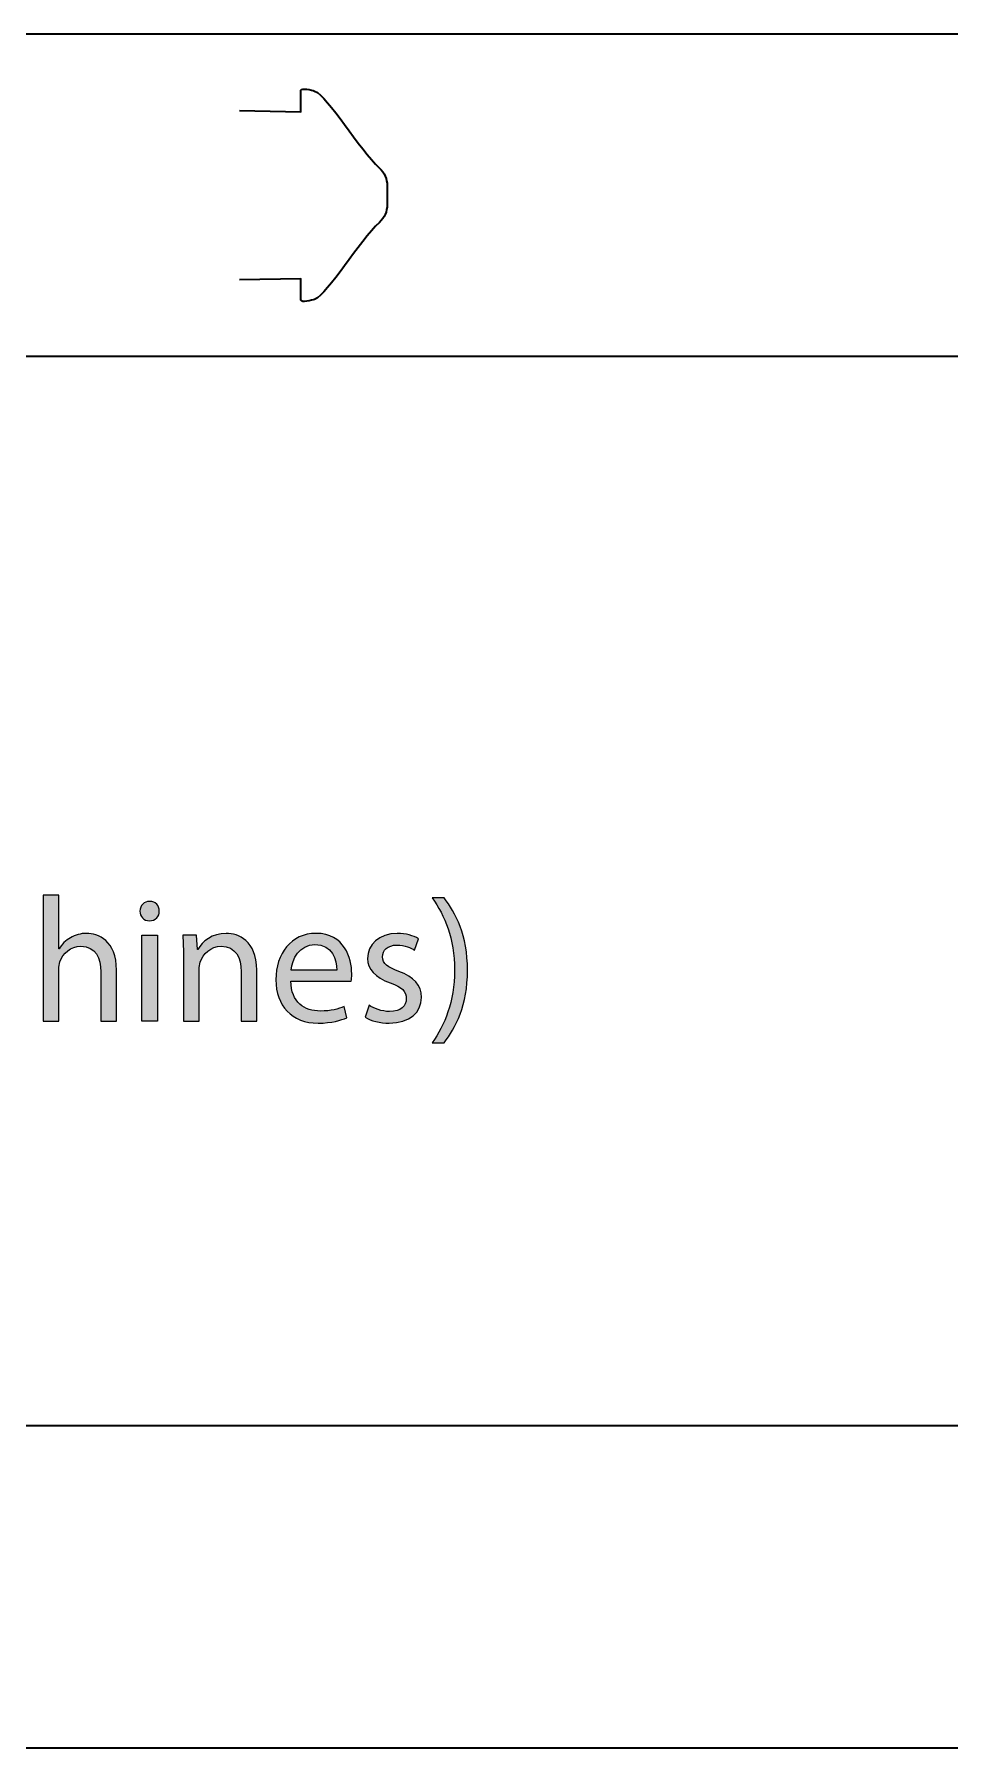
# Model space of a CAD drawing. Header units: inches. Extents: x 17 to 980, y -926 to -230.
# Drawn here: x 437.2 to 512.2, y -871.2 to -730.9 of the extents above; entities that cross this region are included whole.
import ezdxf

# ---------------------------------------------------------------- set-up
doc = ezdxf.new("R2010")
doc.units = ezdxf.units.IN
doc.header["$MEASUREMENT"] = 0
doc.layers.add('Layer 1', color=7, linetype='Continuous')

# ---------------------------------------------------------------- blocks, each defined once
blk = doc.blocks.new('block 6')
at = {"layer": 'Layer 1', "true_color": 0x231f20}
h = blk.add_hatch(color=179, dxfattribs=at)
h.dxf.hatch_style = 2
edge = h.paths.add_edge_path()
edge.add_spline(control_points=[(437.95, -801.38), (437.95, -801.38), (439.23, -801.38), (439.23, -801.38), (439.23, -801.38), (439.23, -805.77), (439.23, -805.77), (439.23, -805.77), (439.26, -805.77), (439.26, -805.77), (439.46, -805.41), (439.79, -805.09), (440.18, -804.87), (440.56, -804.65), (441.01, -804.51), (441.49, -804.51), (442.43, -804.51), (443.95, -805.09), (443.95, -807.52), (443.95, -807.52), (443.95, -811.71), (443.95, -811.71), (443.95, -811.71), (442.67, -811.71), (442.67, -811.71), (442.67, -811.71), (442.67, -807.67), (442.67, -807.67), (442.67, -806.53), (442.24, -805.57), (441.04, -805.57), (440.21, -805.57), (439.55, -806.15), (439.32, -806.85), (439.25, -807.03), (439.23, -807.22), (439.23, -807.46), (439.23, -807.46), (439.23, -811.71), (439.23, -811.71), (439.23, -811.71), (437.95, -811.71), (437.95, -811.71), (437.95, -811.71), (437.95, -801.38), (437.95, -801.38)], knot_values=[0, 0, 0, 0, 1, 1, 1, 2, 2, 2, 3, 3, 3, 4, 4, 4, 5, 5, 5, 6, 6, 6, 7, 7, 7, 8, 8, 8, 9, 9, 9, 10, 10, 10, 11, 11, 11, 12, 12, 12, 13, 13, 13, 14, 14, 14, 15, 15, 15, 15], degree=3, periodic=1)
h = blk.add_hatch(color=179, dxfattribs=at)
h.dxf.hatch_style = 2
edge = h.paths.add_edge_path()
edge.add_spline(control_points=[(447.45, -802.69), (447.47, -803.13), (447.15, -803.48), (446.64, -803.48), (446.19, -803.48), (445.87, -803.13), (445.87, -802.69), (445.87, -802.24), (446.2, -801.89), (446.67, -801.89), (447.15, -801.89), (447.45, -802.24), (447.45, -802.69)], knot_values=[0, 0, 0, 0, 1, 1, 1, 2, 2, 2, 3, 3, 3, 4, 4, 4, 4], degree=3, periodic=1)
h.paths.add_polyline_path([(446.03, -811.71), (446.03, -804.67), (447.31, -804.67), (447.31, -811.71)])
h = blk.add_hatch(color=179, dxfattribs=at)
h.dxf.hatch_style = 2
edge = h.paths.add_edge_path()
edge.add_spline(control_points=[(469.79, -813.47), (470.82, -812.03), (471.62, -810.14), (471.62, -807.52), (471.62, -804.92), (470.84, -803.05), (469.79, -801.61), (469.79, -801.61), (470.78, -801.61), (470.78, -801.61), (471.71, -802.81), (472.69, -804.67), (472.69, -807.54), (472.69, -810.39), (471.71, -812.24), (470.78, -813.47), (470.78, -813.47), (469.79, -813.47), (469.79, -813.47)], knot_values=[0, 0, 0, 0, 1, 1, 1, 2, 2, 2, 3, 3, 3, 4, 4, 4, 5, 5, 5, 6, 6, 6, 6], degree=3, periodic=1)
h = blk.add_hatch(color=179, dxfattribs=at)
h.dxf.hatch_style = 2
edge = h.paths.add_edge_path()
edge.add_spline(control_points=[(449.43, -806.58), (449.43, -805.85), (449.42, -805.25), (449.37, -804.67), (449.37, -804.67), (450.51, -804.67), (450.51, -804.67), (450.51, -804.67), (450.58, -805.83), (450.58, -805.83), (450.58, -805.83), (450.61, -805.83), (450.61, -805.83), (450.96, -805.16), (451.78, -804.51), (452.94, -804.51), (453.91, -804.51), (455.43, -805.09), (455.43, -807.51), (455.43, -807.51), (455.43, -811.71), (455.43, -811.71), (455.43, -811.71), (454.15, -811.71), (454.15, -811.71), (454.15, -811.71), (454.15, -807.65), (454.15, -807.65), (454.15, -806.52), (453.73, -805.57), (452.52, -805.57), (451.67, -805.57), (451.02, -806.17), (450.8, -806.88), (450.74, -807.04), (450.71, -807.26), (450.71, -807.48), (450.71, -807.48), (450.71, -811.71), (450.71, -811.71), (450.71, -811.71), (449.43, -811.71), (449.43, -811.71), (449.43, -811.71), (449.43, -806.58), (449.43, -806.58)], knot_values=[0, 0, 0, 0, 1, 1, 1, 2, 2, 2, 3, 3, 3, 4, 4, 4, 5, 5, 5, 6, 6, 6, 7, 7, 7, 8, 8, 8, 9, 9, 9, 10, 10, 10, 11, 11, 11, 12, 12, 12, 13, 13, 13, 14, 14, 14, 15, 15, 15, 15], degree=3, periodic=1)
h = blk.add_hatch(color=179, dxfattribs=at)
h.dxf.hatch_style = 2
edge = h.paths.add_edge_path()
edge.add_spline(control_points=[(458.22, -808.42), (458.25, -810.15), (459.36, -810.87), (460.64, -810.87), (461.55, -810.87), (462.11, -810.71), (462.59, -810.5), (462.59, -810.5), (462.81, -811.42), (462.81, -811.42), (462.35, -811.62), (461.58, -811.86), (460.46, -811.86), (458.3, -811.86), (457, -810.43), (457, -808.31), (457, -806.18), (458.25, -804.51), (460.3, -804.51), (462.6, -804.51), (463.21, -806.53), (463.21, -807.83), (463.21, -808.09), (463.18, -808.29), (463.17, -808.42), (463.17, -808.42), (458.22, -808.42), (458.22, -808.42)], knot_values=[0, 0, 0, 0, 1, 1, 1, 2, 2, 2, 3, 3, 3, 4, 4, 4, 5, 5, 5, 6, 6, 6, 7, 7, 7, 8, 8, 8, 9, 9, 9, 9], degree=3, periodic=1)
edge = h.paths.add_edge_path()
edge.add_spline(control_points=[(461.98, -807.51), (461.99, -806.69), (461.64, -805.43), (460.2, -805.43), (458.91, -805.43), (458.34, -806.62), (458.24, -807.51), (458.24, -807.51), (461.98, -807.51), (461.98, -807.51)], knot_values=[0, 0, 0, 0, 1, 1, 1, 2, 2, 2, 3, 3, 3, 3], degree=3, periodic=1)
h = blk.add_hatch(color=179, dxfattribs=at)
h.dxf.hatch_style = 2
edge = h.paths.add_edge_path()
edge.add_spline(control_points=[(464.63, -810.4), (465, -810.65), (465.67, -810.91), (466.31, -810.91), (467.24, -810.91), (467.68, -810.45), (467.68, -809.86), (467.68, -809.25), (467.32, -808.92), (466.37, -808.57), (465.11, -808.12), (464.51, -807.42), (464.51, -806.58), (464.51, -805.44), (465.43, -804.51), (466.94, -804.51), (467.65, -804.51), (468.28, -804.71), (468.67, -804.95), (468.67, -804.95), (468.35, -805.88), (468.35, -805.88), (468.07, -805.7), (467.56, -805.47), (466.91, -805.47), (466.15, -805.47), (465.73, -805.91), (465.73, -806.43), (465.73, -807.01), (466.15, -807.27), (467.07, -807.62), (468.29, -808.09), (468.92, -808.7), (468.92, -809.75), (468.92, -810.98), (467.96, -811.86), (466.28, -811.86), (465.51, -811.86), (464.8, -811.67), (464.3, -811.38), (464.3, -811.38), (464.63, -810.4), (464.63, -810.4)], knot_values=[0, 0, 0, 0, 1, 1, 1, 2, 2, 2, 3, 3, 3, 4, 4, 4, 5, 5, 5, 6, 6, 6, 7, 7, 7, 8, 8, 8, 9, 9, 9, 10, 10, 10, 11, 11, 11, 12, 12, 12, 13, 13, 13, 14, 14, 14, 14], degree=3, periodic=1)
at = {"layer": 'Layer 1', "lineweight": 0}
blk.add_lwpolyline([(446.03, -811.71), (446.03, -804.67), (447.31, -804.67), (447.31, -811.71), (446.03, -811.71)], dxfattribs=at)
for points, knots in [([(437.95, -801.38), (437.95, -801.38), (439.23, -801.38), (439.23, -801.38), (439.23, -801.38), (439.23, -805.77), (439.23, -805.77), (439.23, -805.77), (439.26, -805.77), (439.26, -805.77), (439.46, -805.41), (439.79, -805.09), (440.18, -804.87), (440.56, -804.65), (441.01, -804.51), (441.49, -804.51), (442.43, -804.51), (443.95, -805.09), (443.95, -807.52), (443.95, -807.52), (443.95, -811.71), (443.95, -811.71), (443.95, -811.71), (442.67, -811.71), (442.67, -811.71), (442.67, -811.71), (442.67, -807.67), (442.67, -807.67), (442.67, -806.53), (442.24, -805.57), (441.04, -805.57), (440.21, -805.57), (439.55, -806.15), (439.32, -806.85), (439.25, -807.03), (439.23, -807.22), (439.23, -807.46), (439.23, -807.46), (439.23, -811.71), (439.23, -811.71), (439.23, -811.71), (437.95, -811.71), (437.95, -811.71), (437.95, -811.71), (437.95, -801.38), (437.95, -801.38)], [0, 0, 0, 0, 1, 1, 1, 2, 2, 2, 3, 3, 3, 4, 4, 4, 5, 5, 5, 6, 6, 6, 7, 7, 7, 8, 8, 8, 9, 9, 9, 10, 10, 10, 11, 11, 11, 12, 12, 12, 13, 13, 13, 14, 14, 14, 15, 15, 15, 15]), ([(447.45, -802.69), (447.47, -803.13), (447.15, -803.48), (446.64, -803.48), (446.19, -803.48), (445.87, -803.13), (445.87, -802.69), (445.87, -802.24), (446.2, -801.89), (446.67, -801.89), (447.15, -801.89), (447.45, -802.24), (447.45, -802.69)], [0, 0, 0, 0, 1, 1, 1, 2, 2, 2, 3, 3, 3, 4, 4, 4, 4]), ([(469.79, -813.47), (470.82, -812.03), (471.62, -810.14), (471.62, -807.52), (471.62, -804.92), (470.84, -803.05), (469.79, -801.61), (469.79, -801.61), (470.78, -801.61), (470.78, -801.61), (471.71, -802.81), (472.69, -804.67), (472.69, -807.54), (472.69, -810.39), (471.71, -812.24), (470.78, -813.47), (470.78, -813.47), (469.79, -813.47), (469.79, -813.47)], [0, 0, 0, 0, 1, 1, 1, 2, 2, 2, 3, 3, 3, 4, 4, 4, 5, 5, 5, 6, 6, 6, 6]), ([(449.43, -806.58), (449.43, -805.85), (449.42, -805.25), (449.37, -804.67), (449.37, -804.67), (450.51, -804.67), (450.51, -804.67), (450.51, -804.67), (450.58, -805.83), (450.58, -805.83), (450.58, -805.83), (450.61, -805.83), (450.61, -805.83), (450.96, -805.16), (451.78, -804.51), (452.94, -804.51), (453.91, -804.51), (455.43, -805.09), (455.43, -807.51), (455.43, -807.51), (455.43, -811.71), (455.43, -811.71), (455.43, -811.71), (454.15, -811.71), (454.15, -811.71), (454.15, -811.71), (454.15, -807.65), (454.15, -807.65), (454.15, -806.52), (453.73, -805.57), (452.52, -805.57), (451.67, -805.57), (451.02, -806.17), (450.8, -806.88), (450.74, -807.04), (450.71, -807.26), (450.71, -807.48), (450.71, -807.48), (450.71, -811.71), (450.71, -811.71), (450.71, -811.71), (449.43, -811.71), (449.43, -811.71), (449.43, -811.71), (449.43, -806.58), (449.43, -806.58)], [0, 0, 0, 0, 1, 1, 1, 2, 2, 2, 3, 3, 3, 4, 4, 4, 5, 5, 5, 6, 6, 6, 7, 7, 7, 8, 8, 8, 9, 9, 9, 10, 10, 10, 11, 11, 11, 12, 12, 12, 13, 13, 13, 14, 14, 14, 15, 15, 15, 15]), ([(458.22, -808.42), (458.25, -810.15), (459.36, -810.87), (460.64, -810.87), (461.55, -810.87), (462.11, -810.71), (462.59, -810.5), (462.59, -810.5), (462.81, -811.42), (462.81, -811.42), (462.35, -811.62), (461.58, -811.86), (460.46, -811.86), (458.3, -811.86), (457, -810.43), (457, -808.31), (457, -806.18), (458.25, -804.51), (460.3, -804.51), (462.6, -804.51), (463.21, -806.53), (463.21, -807.83), (463.21, -808.09), (463.18, -808.29), (463.17, -808.42), (463.17, -808.42), (458.22, -808.42), (458.22, -808.42)], [0, 0, 0, 0, 1, 1, 1, 2, 2, 2, 3, 3, 3, 4, 4, 4, 5, 5, 5, 6, 6, 6, 7, 7, 7, 8, 8, 8, 9, 9, 9, 9]), ([(464.63, -810.4), (465, -810.65), (465.67, -810.91), (466.31, -810.91), (467.24, -810.91), (467.68, -810.45), (467.68, -809.86), (467.68, -809.25), (467.32, -808.92), (466.37, -808.57), (465.11, -808.12), (464.51, -807.42), (464.51, -806.58), (464.51, -805.44), (465.43, -804.51), (466.94, -804.51), (467.65, -804.51), (468.28, -804.71), (468.67, -804.95), (468.67, -804.95), (468.35, -805.88), (468.35, -805.88), (468.07, -805.7), (467.56, -805.47), (466.91, -805.47), (466.15, -805.47), (465.73, -805.91), (465.73, -806.43), (465.73, -807.01), (466.15, -807.27), (467.07, -807.62), (468.29, -808.09), (468.92, -808.7), (468.92, -809.75), (468.92, -810.98), (467.96, -811.86), (466.28, -811.86), (465.51, -811.86), (464.8, -811.67), (464.3, -811.38), (464.3, -811.38), (464.63, -810.4), (464.63, -810.4)], [0, 0, 0, 0, 1, 1, 1, 2, 2, 2, 3, 3, 3, 4, 4, 4, 5, 5, 5, 6, 6, 6, 7, 7, 7, 8, 8, 8, 9, 9, 9, 10, 10, 10, 11, 11, 11, 12, 12, 12, 13, 13, 13, 14, 14, 14, 14]), ([(461.98, -807.51), (461.99, -806.69), (461.64, -805.43), (460.2, -805.43), (458.91, -805.43), (458.34, -806.62), (458.24, -807.51), (458.24, -807.51), (461.98, -807.51), (461.98, -807.51)], [0, 0, 0, 0, 1, 1, 1, 2, 2, 2, 3, 3, 3, 3])]:
    blk.add_open_spline(points, degree=3, knots=knots, dxfattribs=at)

msp = doc.modelspace()

# ---------------------------------------------------------------- linework, layer by layer
at = {"layer": 'Layer 1', "color": 179, "lineweight": 35, "true_color": 0x231f20}
for points, knots in [([(568.77, -757.26), (568.77, -757.26), (146.51, -757.26), (146.51, -757.26), (144.86, -757.26), (143.51, -755.92), (143.51, -754.26), (143.51, -754.26), (143.51, -733.91), (143.51, -733.91), (143.51, -732.25), (144.86, -730.91), (146.51, -730.91), (146.51, -730.91), (568.77, -730.91), (568.77, -730.91), (570.42, -730.91), (571.77, -732.25), (571.77, -733.91), (571.77, -733.91), (571.77, -754.26), (571.77, -754.26), (571.77, -755.92), (570.42, -757.26), (568.77, -757.26)], [0, 0, 0, 0, 1, 1, 1, 2, 2, 2, 3, 3, 3, 4, 4, 4, 5, 5, 5, 6, 6, 6, 7, 7, 7, 8, 8, 8, 8]), ([(454.03, -737.15), (454.03, -737.15), (459.05, -737.25), (459.05, -737.25), (459.05, -737.25), (459.05, -735.49), (459.05, -735.49), (459.05, -735.27), (459.97, -735.48), (460.17, -735.56), (461.28, -736.02), (463.83, -740.33), (465.47, -741.86), (465.88, -742.24), (466.11, -742.76), (466.11, -743.32), (466.11, -743.32), (466.11, -744.85), (466.11, -744.85), (466.11, -745.41), (465.88, -745.94), (465.47, -746.31), (463.83, -747.84), (461.28, -752.15), (460.17, -752.61), (459.97, -752.69), (459.05, -752.9), (459.05, -752.68), (459.05, -752.68), (459.05, -750.92), (459.05, -750.92), (459.05, -750.92), (454.03, -751.02), (454.03, -751.02)], [0, 0, 0, 0, 1, 1, 1, 2, 2, 2, 3, 3, 3, 4, 4, 4, 5, 5, 5, 6, 6, 6, 7, 7, 7, 8, 8, 8, 9, 9, 9, 10, 10, 10, 11, 11, 11, 11]), ([(728.67, -847.8), (728.67, -846.16), (727.35, -844.83), (725.71, -844.83), (725.71, -844.83), (149.46, -844.83), (149.46, -844.83), (148.02, -844.83), (146.63, -845.44), (145.6, -846.35)], [0, 0, 0, 0, 1, 1, 1, 2, 2, 2, 3, 3, 3, 3]), ([(255.35, -871.17), (255.35, -871.17), (831.63, -871.17), (831.63, -871.17), (833.07, -871.17), (834.46, -870.55), (835.49, -869.65)], [0, 0, 0, 0, 1, 1, 1, 2, 2, 2, 2])]:
    msp.add_open_spline(points, degree=3, knots=knots, dxfattribs=at)

# ---------------------------------------------------------------- block references
at = {"layer": 'Layer 1'}
msp.add_blockref('block 6', (0, 0), dxfattribs=at)

doc.saveas('drawing.dxf')
